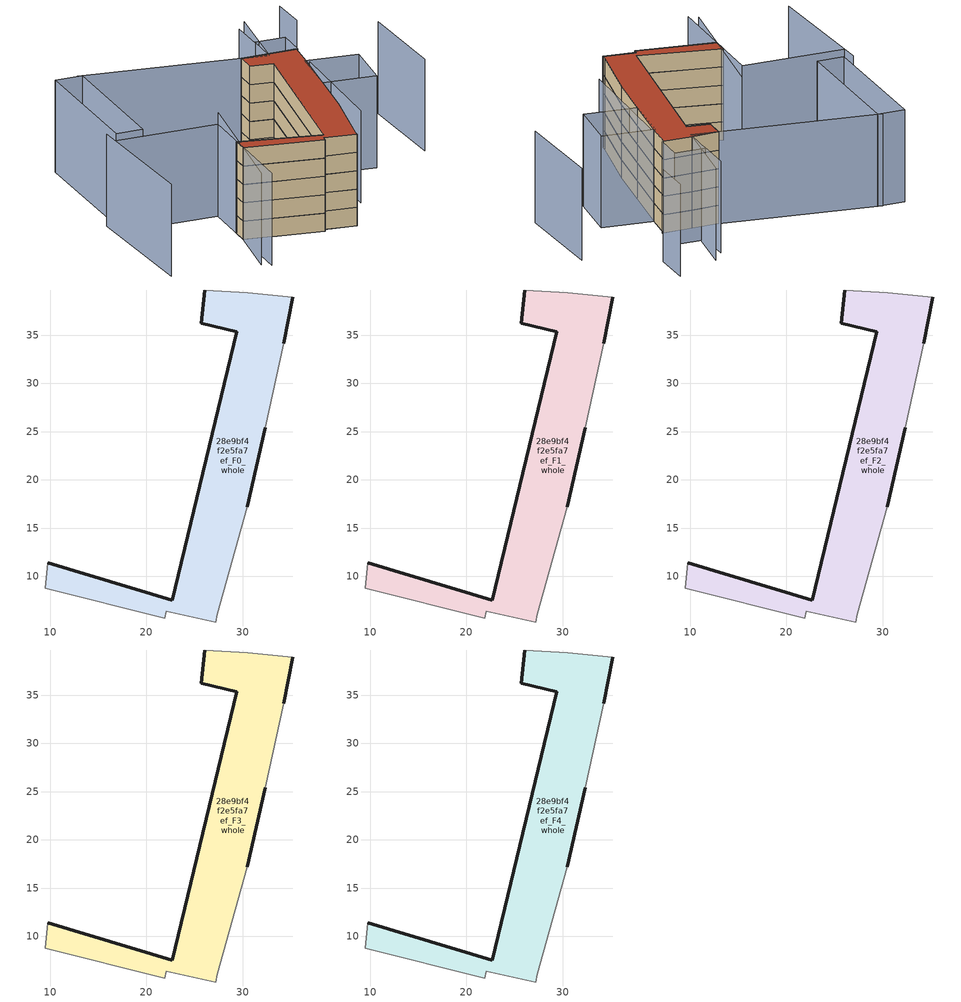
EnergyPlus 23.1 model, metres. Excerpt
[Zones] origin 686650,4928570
28e9bf4f2e5fa7ef_F0_whole
 floor ground (EU_floor_Construction): 27.33,6.08 30.47,17.22 32.3,25.42 34.25,34.17 35.15,38.95 30.49,39.39 26.06,39.7 25.68,36.26 29.34,35.38 22.67,7.5 9.75,11.41 9.52,8.77 21.88,5.66 22.04,6.4 27.18,5.26 z0
 wall outside (EU_wall_Construction): 35.15,38.95 34.25,34.17 / 32.3,25.42 30.47,17.22 / 9.75,11.41 22.67,7.5 29.34,35.38 25.68,36.26 26.06,39.7 z0:3
 wall adiabatic (EU_wall_Construction): 26.06,39.7 30.49,39.39 35.15,38.95 / 34.25,34.17 32.3,25.42 / 30.47,17.22 27.33,6.08 27.18,5.26 22.04,6.4 21.88,5.66 9.52,8.77 9.75,11.41 z0:3
28e9bf4f2e5fa7ef_F1_whole
 floor to 28e9bf4f2e5fa7ef_F0_whole (EU_floor_Construction): 27.33,6.08 30.47,17.22 32.3,25.42 34.25,34.17 35.15,38.95 30.49,39.39 26.06,39.7 25.68,36.26 29.34,35.38 22.67,7.5 9.75,11.41 9.52,8.77 21.88,5.66 22.04,6.4 27.18,5.26 z3
 wall outside (EU_wall_Construction): 35.15,38.95 34.25,34.17 / 32.3,25.42 30.47,17.22 / 9.75,11.41 22.67,7.5 29.34,35.38 25.68,36.26 26.06,39.7 z3:6
 wall adiabatic (EU_wall_Construction): 26.06,39.7 30.49,39.39 35.15,38.95 / 34.25,34.17 32.3,25.42 / 30.47,17.22 27.33,6.08 27.18,5.26 22.04,6.4 21.88,5.66 9.52,8.77 9.75,11.41 z3:6
28e9bf4f2e5fa7ef_F2_whole
 floor to 28e9bf4f2e5fa7ef_F1_whole (EU_floor_Construction): 27.33,6.08 30.47,17.22 32.3,25.42 34.25,34.17 35.15,38.95 30.49,39.39 26.06,39.7 25.68,36.26 29.34,35.38 22.67,7.5 9.75,11.41 9.52,8.77 21.88,5.66 22.04,6.4 27.18,5.26 z6
 wall outside (EU_wall_Construction): 35.15,38.95 34.25,34.17 / 32.3,25.42 30.47,17.22 / 9.75,11.41 22.67,7.5 29.34,35.38 25.68,36.26 26.06,39.7 z6:9
 wall adiabatic (EU_wall_Construction): 26.06,39.7 30.49,39.39 35.15,38.95 / 34.25,34.17 32.3,25.42 / 30.47,17.22 27.33,6.08 27.18,5.26 22.04,6.4 21.88,5.66 9.52,8.77 9.75,11.41 z6:9
28e9bf4f2e5fa7ef_F3_whole
 floor to 28e9bf4f2e5fa7ef_F2_whole (EU_floor_Construction): 27.33,6.08 30.47,17.22 32.3,25.42 34.25,34.17 35.15,38.95 30.49,39.39 26.06,39.7 25.68,36.26 29.34,35.38 22.67,7.5 9.75,11.41 9.52,8.77 21.88,5.66 22.04,6.4 27.18,5.26 z9
 wall outside (EU_wall_Construction): 35.15,38.95 34.25,34.17 / 32.3,25.42 30.47,17.22 / 9.75,11.41 22.67,7.5 29.34,35.38 25.68,36.26 26.06,39.7 z9:12
 wall adiabatic (EU_wall_Construction): 26.06,39.7 30.49,39.39 35.15,38.95 / 34.25,34.17 32.3,25.42 / 30.47,17.22 27.33,6.08 27.18,5.26 22.04,6.4 21.88,5.66 9.52,8.77 9.75,11.41 z9:12
28e9bf4f2e5fa7ef_F4_whole
 floor to 28e9bf4f2e5fa7ef_F3_whole (EU_floor_Construction): 27.33,6.08 30.47,17.22 32.3,25.42 34.25,34.17 35.15,38.95 30.49,39.39 26.06,39.7 25.68,36.26 29.34,35.38 22.67,7.5 9.75,11.41 9.52,8.77 21.88,5.66 22.04,6.4 27.18,5.26 z12
 wall outside (EU_wall_Construction): 35.15,38.95 34.25,34.17 / 32.3,25.42 30.47,17.22 / 9.75,11.41 22.67,7.5 29.34,35.38 25.68,36.26 26.06,39.7 z12:15
 wall adiabatic (EU_wall_Construction): 26.06,39.7 30.49,39.39 35.15,38.95 / 34.25,34.17 32.3,25.42 / 30.47,17.22 27.33,6.08 27.18,5.26 22.04,6.4 21.88,5.66 9.52,8.77 9.75,11.41 z12:15
 roof outside (EU_roof_Construction): 35.15,38.95 34.25,34.17 32.3,25.42 30.47,17.22 27.33,6.08 27.18,5.26 22.04,6.4 21.88,5.66 9.52,8.77 9.75,11.41 22.67,7.5 29.34,35.38 25.68,36.26 26.06,39.7 30.49,39.39 z15
shading: -6.08,20.36 10.56,18.68 / 10.56,18.68 8.47,-2.06 / -6.02,23.31 -6.89,1.49 / 30.81,43.89 31.3,49.9 / 33.34,52.06 30.34,38.73 / 30.34,38.73 0.95,45.34 / 40.53,48.69 41.02,54.9 / 7.19,-1.2 12.75,22.62 / 32.01,12.94 34.53,33.6 / 50.21,26.13 51.1,42.35 / -4.65,22.86 -2.69,45.55 / -2.69,45.55 1.72,45.17 / 1.72,45.17 -0.24,22.48 / -0.24,22.48 -4.65,22.86 / 30.87,44.27 35.87,43.78 / 35.87,43.78 35.39,38.91 / 35.39,38.91 30.39,39.41 / 30.39,39.41 30.87,44.27 / 33.97,34.22 42.4,32.61 / 42.4,32.61 40.72,23.8 / 40.72,23.8 32.3,25.4 / 32.3,25.4 33.97,34.22 z0:15
[Building]
EU S2 Campaign: North Axis=0; Terrain=City; Solar Distribution=FullExterior
[Site:Location]
Bologna: Latitude=44.5; Longitude=11.25; Time Zone=1; Elevation=37
[SizingPeriod:WeatherFileDays]
AnnualSizingPeriod: Begin Month=1; Begin Day of Month=1; End Month=12; End Day of Month=31; Day of Week for Start Day=Monday; Use Weather File Daylight Saving Period=No; Use Weather File Rain and Snow Indicators=No
[MATERIAL]
EU_InternalMass_Material: Roughness=MediumRough; Thickness=0.1; Conductivity=1; Density=1800; Specific Heat=900; Thermal Absorptance=0.9; Solar Absorptance=0.7; Visible Absorptance=0.7
[MATERIAL:NOMASS] Roughness=MediumRough; Thermal Absorptance=0.9; Solar Absorptance=0.7; Visible Absorptance=0.7
Name | Thermal Resistance
EU_wall_NoMass | 0.905828
EU_roof_NoMass | 0.37593
EU_floor_NoMass | 0.67114
[CONSTRUCTION]
EU_wall_Construction: EU_wall_NoMass
EU_roof_Construction: EU_roof_NoMass
EU_floor_Construction: EU_floor_NoMass
EU_InternalMass_Construction: EU_InternalMass_Material
[ZONE] Type=1; Multiplier=1; Ceiling Height=autocalculate; Floor Area=autocalculate; Part of Total Floor Area=Yes
Name | Volume
28e9bf4f2e5fa7ef_F0_whole | 662.689
28e9bf4f2e5fa7ef_F1_whole; 28e9bf4f2e5fa7ef_F2_whole; 28e9bf4f2e5fa7ef_F3_whole; 28e9bf4f2e5fa7ef_F4_whole | 662.691
[INTERNALMASS] Construction=EU_InternalMass_Construction; Surface Area=220.897
Name | Zone or ZoneList
28e9bf4f2e5fa7ef_F0_whole_EU_InternalMass | 28e9bf4f2e5fa7ef_F0_whole
28e9bf4f2e5fa7ef_F1_whole_EU_InternalMass | 28e9bf4f2e5fa7ef_F1_whole
28e9bf4f2e5fa7ef_F2_whole_EU_InternalMass | 28e9bf4f2e5fa7ef_F2_whole
28e9bf4f2e5fa7ef_F3_whole_EU_InternalMass | 28e9bf4f2e5fa7ef_F3_whole
28e9bf4f2e5fa7ef_F4_whole_EU_InternalMass | 28e9bf4f2e5fa7ef_F4_whole
[OTHEREQUIPMENT] Fuel Type=Electricity; Design Level Calculation Method=Watts/Area; Power per Zone Floor Area=1; Fraction Latent=0; Fraction Radiant=0; Fraction Lost=0; Carbon Dioxide Generation Rate=0; EndUse Subcategory=EU_Step8_InternalGains
Name | Zone or ZoneList or Space or SpaceList | Schedule
EU_Step8_InternalGain_28e9bf4f2e5fa7ef_F0_whole_f000 | 28e9bf4f2e5fa7ef_F0_whole | EU_Step8_GainSchedule_28e9bf4f2e5fa7ef_F0_whole_f000
EU_Step8_InternalGain_28e9bf4f2e5fa7ef_F1_whole_f000 | 28e9bf4f2e5fa7ef_F1_whole | EU_Step8_GainSchedule_28e9bf4f2e5fa7ef_F1_whole_f000
EU_Step8_InternalGain_28e9bf4f2e5fa7ef_F2_whole_f000 | 28e9bf4f2e5fa7ef_F2_whole | EU_Step8_GainSchedule_28e9bf4f2e5fa7ef_F2_whole_f000
EU_Step8_InternalGain_28e9bf4f2e5fa7ef_F3_whole_f000 | 28e9bf4f2e5fa7ef_F3_whole | EU_Step8_GainSchedule_28e9bf4f2e5fa7ef_F3_whole_f000
EU_Step8_InternalGain_28e9bf4f2e5fa7ef_F4_whole_f000 | 28e9bf4f2e5fa7ef_F4_whole | EU_Step8_GainSchedule_28e9bf4f2e5fa7ef_F4_whole_f000
[ZONEVENTILATION:DESIGNFLOWRATE] Schedule=EU_AlwaysOn; Design Flow Rate Calculation Method=AirChanges/Hour; Air Changes per Hour=0.73129; Ventilation Type=Natural; Fan Pressure Rise=0; Fan Total Efficiency=1; Constant Term Coefficient=1; Temperature Term Coefficient=0; Velocity Term Coefficient=0; Velocity Squared Term Coefficient=0; Minimum Indoor Temperature=-100; Maximum Indoor Temperature=100; Delta Temperature=-100; Minimum Outdoor Temperature=-100; Maximum Outdoor Temperature=100; Maximum Wind Speed=40
Name | Zone or ZoneList or Space or SpaceList
EU_ConstantAir_28e9bf4f2e5fa7ef_F0_whole | 28e9bf4f2e5fa7ef_F0_whole
EU_ConstantAir_28e9bf4f2e5fa7ef_F1_whole | 28e9bf4f2e5fa7ef_F1_whole
EU_ConstantAir_28e9bf4f2e5fa7ef_F2_whole | 28e9bf4f2e5fa7ef_F2_whole
EU_ConstantAir_28e9bf4f2e5fa7ef_F3_whole | 28e9bf4f2e5fa7ef_F3_whole
EU_ConstantAir_28e9bf4f2e5fa7ef_F4_whole | 28e9bf4f2e5fa7ef_F4_whole
[HVACTEMPLATE:THERMOSTAT] Constant Heating Setpoint=20; Constant Cooling Setpoint=50
EU_HeatOnly_28e9bf4f2e5fa7ef_F0_whole; EU_HeatOnly_28e9bf4f2e5fa7ef_F1_whole; EU_HeatOnly_28e9bf4f2e5fa7ef_F2_whole; EU_HeatOnly_28e9bf4f2e5fa7ef_F3_whole; EU_HeatOnly_28e9bf4f2e5fa7ef_F4_whole
[HVACTEMPLATE:ZONE:IDEALLOADSAIRSYSTEM] System Availability Schedule=EU_AlwaysOn; Maximum Heating Supply Air Temperature=50; Minimum Cooling Supply Air Temperature=13; Maximum Heating Supply Air Humidity Ratio=0.0156; Minimum Cooling Supply Air Humidity Ratio=0.0077; Heating Limit=NoLimit; Cooling Limit=NoLimit; Heating Availability Schedule=EU_AlwaysOn; Cooling Availability Schedule=EU_CoolingOff; Dehumidification Control Type=ConstantSensibleHeatRatio; Cooling Sensible Heat Ratio=0.7; Dehumidification Setpoint=60; Humidification Control Type=None; Humidification Setpoint=30; Outdoor Air Method=None; Outdoor Air Flow Rate per Person=0.00944; Outdoor Air Flow Rate per Zone Floor Area=0; Outdoor Air Flow Rate per Zone=0; Demand Controlled Ventilation Type=None; Outdoor Air Economizer Type=NoEconomizer; Heat Recovery Type=None; Sensible Heat Recovery Effectiveness=0.7; Latent Heat Recovery Effectiveness=0.65
Name | Template Thermostat
28e9bf4f2e5fa7ef_F0_whole | EU_HeatOnly_28e9bf4f2e5fa7ef_F0_whole
28e9bf4f2e5fa7ef_F1_whole | EU_HeatOnly_28e9bf4f2e5fa7ef_F1_whole
28e9bf4f2e5fa7ef_F2_whole | EU_HeatOnly_28e9bf4f2e5fa7ef_F2_whole
28e9bf4f2e5fa7ef_F3_whole | EU_HeatOnly_28e9bf4f2e5fa7ef_F3_whole
28e9bf4f2e5fa7ef_F4_whole | EU_HeatOnly_28e9bf4f2e5fa7ef_F4_whole
[SIZING:ZONE] Zone Cooling Design Supply Air Temperature Input Method=SupplyAirTemperature; Zone Cooling Design Supply Air Temperature=13; Zone Heating Design Supply Air Temperature Input Method=SupplyAirTemperature; Zone Heating Design Supply Air Temperature=50; Zone Cooling Design Supply Air Humidity Ratio=0.008; Zone Heating Design Supply Air Humidity Ratio=0.008; Cooling Design Air Flow Method=DesignDay; Cooling Design Air Flow Rate=0; Cooling Minimum Air Flow per Zone Floor Area=0.000762; Cooling Minimum Air Flow=0; Cooling Minimum Air Flow Fraction=0.2; Heating Design Air Flow Method=DesignDay; Heating Design Air Flow Rate=0; Heating Maximum Air Flow per Zone Floor Area=0.002032; Heating Maximum Air Flow=0.141576; Heating Maximum Air Flow Fraction=0.3; Account for Dedicated Outdoor Air System=No; Dedicated Outdoor Air System Control Strategy=NeutralSupplyAir; Dedicated Outdoor Air Low Setpoint Temperature for Design=autosize; Dedicated Outdoor Air High Setpoint Temperature for Design=autosize; Zone Load Sizing Method=Sensible Load Only No Latent Load; Zone Latent Cooling Design Supply Air Humidity Ratio Input Method=HumidityRatioDifference; Zone Cooling Design Supply Air Humidity Ratio Difference=0.005; Zone Latent Heating Design Supply Air Humidity Ratio Input Method=HumidityRatioDifference; Zone Humidification Design Supply Air Humidity Ratio Difference=0.005
28e9bf4f2e5fa7ef_F0_whole; 28e9bf4f2e5fa7ef_F1_whole; 28e9bf4f2e5fa7ef_F2_whole; 28e9bf4f2e5fa7ef_F3_whole; 28e9bf4f2e5fa7ef_F4_whole
[SCHEDULE:CONSTANT]
Name | Hourly Value
EU_AlwaysOn | 1
EU_CoolingOff | 0
[SCHEDULE:FILE] Column Number=1; Rows to Skip at Top=0; Number of Hours of Data=8760; Column Separator=Comma; Interpolate to Timestep=No; Minutes per Item=60; Adjust Schedule for Daylight Savings=Yes
Name | File
EU_Step8_GainSchedule_28e9bf4f2e5fa7ef_F0_whole_f000 | ../../schedules/28e9bf4f2e5fa7ef/28e9bf4f2e5fa7ef_F0_whole_f000_gain.csv
EU_Step8_GainSchedule_28e9bf4f2e5fa7ef_F1_whole_f000 | ../../schedules/28e9bf4f2e5fa7ef/28e9bf4f2e5fa7ef_F1_whole_f000_gain.csv
EU_Step8_GainSchedule_28e9bf4f2e5fa7ef_F2_whole_f000 | ../../schedules/28e9bf4f2e5fa7ef/28e9bf4f2e5fa7ef_F2_whole_f000_gain.csv
EU_Step8_GainSchedule_28e9bf4f2e5fa7ef_F3_whole_f000 | ../../schedules/28e9bf4f2e5fa7ef/28e9bf4f2e5fa7ef_F3_whole_f000_gain.csv
EU_Step8_GainSchedule_28e9bf4f2e5fa7ef_F4_whole_f000 | ../../schedules/28e9bf4f2e5fa7ef/28e9bf4f2e5fa7ef_F4_whole_f000_gain.csv
